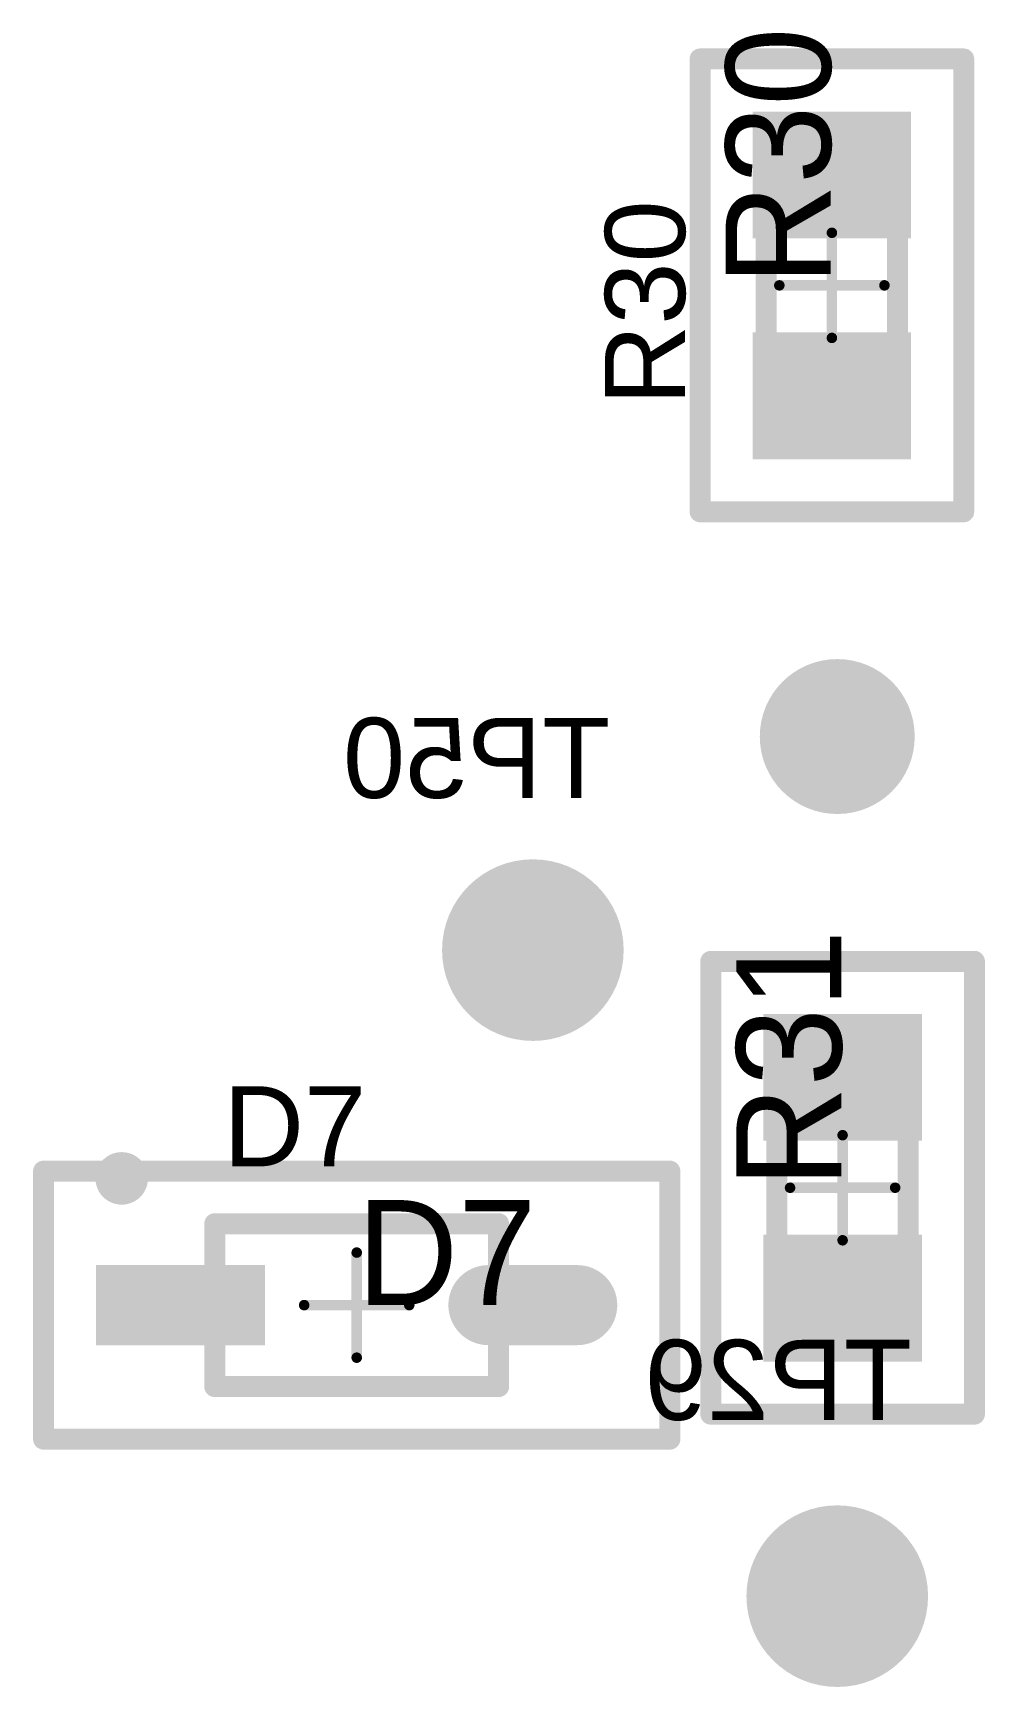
# Model space of a CAD drawing. Header units: millimetres. Extents: x 54 to 247, y 53 to 195.
# Drawn here: x 132.94 to 141.99, y 109.96 to 125.69 of the extents above; entities that cross this region are included whole.
import ezdxf

# ---------------------------------------------------------------- set-up
doc = ezdxf.new("R2010")
doc.units = ezdxf.units.MM
for name, color, linetype in [('BottomOverlay', 54, 'Continuous'), ('BottomSolder', 6, 'Continuous'), ('Mechanical10', 56, 'Continuous'), ('Mechanical12', 56, 'Continuous'), ('Mechanical15', 56, 'Continuous'), ('MultiLayer', 9, 'Continuous'), ('PadHoleLayer', 156, 'Continuous'), ('TopOverlay', 2, 'Continuous'), ('TopPaste', 8, 'Continuous'), ('TopSolder', 216, 'Continuous'), ('ViaHoleLayer', 16, 'Continuous')]:
    doc.layers.add(name, color=color, linetype=linetype)
doc.styles.add('Arial', font='arial.ttf', dxfattribs={"height": 0.2})

# ---------------------------------------------------------------- blocks, each defined once
blk = doc.blocks.new('T____P_____B_12')
at = {"layer": 'BottomSolder'}
h = blk.add_hatch(color=6, dxfattribs=at)
edge = h.paths.add_edge_path()
edge.add_arc((0, 0), 0.864, 0, 360)
h = blk.add_hatch(color=6, dxfattribs=at)
edge = h.paths.add_edge_path()
edge.add_arc((0, 0), 0.864, 0, 360)
at = {"layer": 'MultiLayer'}
h = blk.add_hatch(color=9, dxfattribs=at)
edge = h.paths.add_edge_path()
edge.add_arc((0, 0), 0.762, 0, 360)
at = {"layer": 'PadHoleLayer'}
h = blk.add_hatch(color=156, dxfattribs=at)
edge = h.paths.add_edge_path()
edge.add_arc((0, 0), 0.381, 0, 360)
at = {"layer": 'TopSolder'}
h = blk.add_hatch(color=216, dxfattribs=at)
edge = h.paths.add_edge_path()
edge.add_arc((0, 0), 0.864, 0, 360)
h = blk.add_hatch(color=216, dxfattribs=at)
edge = h.paths.add_edge_path()
edge.add_arc((0, 0), 0.864, 0, 360)
at = {"layer": 'ViaHoleLayer'}
h = blk.add_hatch(color=16, dxfattribs=at)
edge = h.paths.add_edge_path()
edge.add_arc((0, 0), 0.356, 0, 360)
blk = doc.blocks.new('V______S8_V_3910_01_001_IPC_A_34')
at = {"layer": 'TopPaste'}
blk.add_hatch(color=8, dxfattribs=at).paths.add_polyline_path([(-2.479, 0.381), (-0.872, 0.381), (-0.872, -0.381), (-2.479, -0.381)])
h = blk.add_hatch(color=8, dxfattribs=at)
edge = h.paths.add_edge_path()
edge.add_arc((1.253, 0), 0.381, 90, 270)
edge.add_line((1.253, -0.381), (2.098, -0.381))
edge.add_arc((2.098, 0), 0.381, 270, 450)
edge.add_line((2.098, 0.381), (1.253, 0.381))
at = {"layer": 'TopSolder'}
blk.add_hatch(color=216, dxfattribs=at).paths.add_polyline_path([(-2.479, 0.381), (-0.872, 0.381), (-0.872, -0.381), (-2.479, -0.381)])
h = blk.add_hatch(color=216, dxfattribs=at)
edge = h.paths.add_edge_path()
edge.add_arc((1.253, 0), 0.381, 90, 270)
edge.add_line((1.253, -0.381), (2.098, -0.381))
edge.add_arc((2.098, 0), 0.381, 270, 450)
edge.add_line((2.098, 0.381), (1.253, 0.381))
at = {"layer": 'Mechanical10', "const_width": 0.2}
for points in [[(-2.979, 1.275), (2.979, 1.275)], [(-2.979, -1.275), (-2.979, 1.275)], [(2.979, -1.275), (2.979, 1.275)], [(-2.979, -1.275), (2.979, -1.275)]]:
    blk.add_lwpolyline(points, dxfattribs=at)
at = {"layer": 'Mechanical10', "const_width": 0.1}
for points in [[(-3.029, 1.275, 1), (-2.929, 1.275, 1)], [(-3.029, 1.275, 1), (-2.929, 1.275, 1)], [(2.929, 1.275, 1), (3.029, 1.275, 1)], [(2.929, 1.275, 1), (3.029, 1.275, 1)], [(-3.029, -1.275, 1), (-2.929, -1.275, 1)], [(-3.029, -1.275, 1), (-2.929, -1.275, 1)], [(2.929, -1.275, 1), (3.029, -1.275, 1)], [(2.929, -1.275, 1), (3.029, -1.275, 1)]]:
    blk.add_lwpolyline(points, format="xyb", close=True, dxfattribs=at)
at = {"layer": 'Mechanical12', "const_width": 0.2}
for points in [[(-1.35, 0.775), (1.35, 0.775)], [(-1.35, -0.775), (-1.35, 0.775)], [(1.35, -0.775), (1.35, 0.775)], [(-1.35, -0.775), (1.35, -0.775)]]:
    blk.add_lwpolyline(points, dxfattribs=at)
at = {"layer": 'Mechanical12', "const_width": 0.1}
for points in [[(-1.4, 0.775, 1), (-1.3, 0.775, 1)], [(-1.4, 0.775, 1), (-1.3, 0.775, 1)], [(1.3, 0.775, 1), (1.4, 0.775, 1)], [(1.3, 0.775, 1), (1.4, 0.775, 1)], [(-1.4, -0.775, 1), (-1.3, -0.775, 1)], [(-1.4, -0.775, 1), (-1.3, -0.775, 1)], [(1.3, -0.775, 1), (1.4, -0.775, 1)], [(1.3, -0.775, 1), (1.4, -0.775, 1)]]:
    blk.add_lwpolyline(points, format="xyb", close=True, dxfattribs=at)
at = {"layer": 'Mechanical15'}
for points, const_width in [([(-2.979, 1.275), (2.979, 1.275)], 0.2), ([(-2.979, -1.275), (-2.979, 1.275)], 0.2), ([(2.979, -1.275), (2.979, 1.275)], 0.2), ([(0, -0.5), (0, 0.5)], 0.1), ([(-0.5, 0), (0.5, 0)], 0.1), ([(-2.979, -1.275), (2.979, -1.275)], 0.2)]:
    blk.add_lwpolyline(points, dxfattribs=dict(at, const_width=const_width))
for points, const_width in [([(-3.029, 1.275, 1), (-2.929, 1.275, 1)], 0.1), ([(-3.029, 1.275, 1), (-2.929, 1.275, 1)], 0.1), ([(2.929, 1.275, 1), (3.029, 1.275, 1)], 0.1), ([(2.929, 1.275, 1), (3.029, 1.275, 1)], 0.1), ([(-0.025, 0.5, 1), (0.025, 0.5, 1)], 0.05), ([(-0.525, 0, 1), (-0.475, 0, 1)], 0.05), ([(0.475, 0, 1), (0.525, 0, 1)], 0.05), ([(-0.025, -0.5, 1), (0.025, -0.5, 1)], 0.05), ([(-3.029, -1.275, 1), (-2.929, -1.275, 1)], 0.1), ([(-3.029, -1.275, 1), (-2.929, -1.275, 1)], 0.1), ([(2.929, -1.275, 1), (3.029, -1.275, 1)], 0.1), ([(2.929, -1.275, 1), (3.029, -1.275, 1)], 0.1)]:
    blk.add_lwpolyline(points, format="xyb", close=True, dxfattribs=dict(at, const_width=const_width))
at = {"layer": 'TopOverlay'}
for points, const_width in [([(-2.111, 1.206, 1), (-2.361, 1.206, 1)], 0.25), ([(-2.424, 1.206, 1), (-2.299, 1.206, 1)], 0.125), ([(-2.174, 1.206, 1), (-2.049, 1.206, 1)], 0.125), ([(-1.4, 0.775, 1), (-1.3, 0.775, 1)], 0.1), ([(-1.4, 0.775, 1), (-1.3, 0.775, 1)], 0.1), ([(-1.4, 0.697, 1), (-1.3, 0.697, 1)], 0.1), ([(1.3, 0.775, 1), (1.4, 0.775, 1)], 0.1), ([(1.3, 0.775, 1), (1.4, 0.775, 1)], 0.1), ([(1.3, 0.697, 1), (1.4, 0.697, 1)], 0.1), ([(-1.4, -0.697, 1), (-1.3, -0.697, 1)], 0.1), ([(1.3, -0.697, 1), (1.4, -0.697, 1)], 0.1), ([(-1.4, -0.775, 1), (-1.3, -0.775, 1)], 0.1), ([(-1.4, -0.775, 1), (-1.3, -0.775, 1)], 0.1), ([(1.3, -0.775, 1), (1.4, -0.775, 1)], 0.1), ([(1.3, -0.775, 1), (1.4, -0.775, 1)], 0.1)]:
    blk.add_lwpolyline(points, format="xyb", close=True, dxfattribs=dict(at, const_width=const_width))
at = {"layer": 'TopOverlay', "const_width": 0.2}
for points in [[(-1.35, 0.697), (-1.35, 0.775)], [(-1.35, 0.775), (1.35, 0.775)], [(1.35, 0.697), (1.35, 0.775)], [(-1.35, -0.775), (-1.35, -0.697)], [(1.35, -0.775), (1.35, -0.697)], [(-1.35, -0.775), (1.35, -0.775)]]:
    blk.add_lwpolyline(points, dxfattribs=at)
at = {"layer": 'Mechanical10'}
blk.add_text('D7', height=1, rotation=360, dxfattribs=at).set_placement((0, 0))
blk = doc.blocks.new('T____P_____B_79')
at = {"layer": 'BottomSolder'}
h = blk.add_hatch(color=6, dxfattribs=at)
edge = h.paths.add_edge_path()
edge.add_arc((0, 0), 0.864, 0, 360)
h = blk.add_hatch(color=6, dxfattribs=at)
edge = h.paths.add_edge_path()
edge.add_arc((0, 0), 0.864, 0, 360)
at = {"layer": 'MultiLayer'}
h = blk.add_hatch(color=9, dxfattribs=at)
edge = h.paths.add_edge_path()
edge.add_arc((0, 0), 0.762, 0, 360)
at = {"layer": 'PadHoleLayer'}
h = blk.add_hatch(color=156, dxfattribs=at)
edge = h.paths.add_edge_path()
edge.add_arc((0, 0), 0.381, 0, 360)
at = {"layer": 'TopSolder'}
h = blk.add_hatch(color=216, dxfattribs=at)
edge = h.paths.add_edge_path()
edge.add_arc((0, 0), 0.864, 0, 360)
h = blk.add_hatch(color=216, dxfattribs=at)
edge = h.paths.add_edge_path()
edge.add_arc((0, 0), 0.864, 0, 360)
at = {"layer": 'ViaHoleLayer'}
h = blk.add_hatch(color=16, dxfattribs=at)
edge = h.paths.add_edge_path()
edge.add_arc((0, 0), 0.356, 0, 360)
blk = doc.blocks.new('V______CRCW0805__3_IPC_A_129')
at = {"layer": 'TopPaste'}
for points in [[(-1.654, 0.754), (-0.448, 0.754), (-0.448, -0.754), (-1.654, -0.754)], [(0.448, 0.754), (1.654, 0.754), (1.654, -0.754), (0.448, -0.754)]]:
    blk.add_hatch(color=8, dxfattribs=at).paths.add_polyline_path(points)
at = {"layer": 'TopSolder'}
for points in [[(-1.654, 0.754), (-0.448, 0.754), (-0.448, -0.754), (-1.654, -0.754)], [(0.448, 0.754), (1.654, 0.754), (1.654, -0.754), (0.448, -0.754)]]:
    blk.add_hatch(color=216, dxfattribs=at).paths.add_polyline_path(points)
at = {"layer": 'Mechanical10', "const_width": 0.2}
for points in [[(-2.154, 1.254), (2.154, 1.254)], [(-2.154, 1.254), (-2.154, -1.254)], [(2.154, 1.254), (2.154, -1.254)], [(-2.154, -1.254), (2.154, -1.254)]]:
    blk.add_lwpolyline(points, dxfattribs=at)
at = {"layer": 'Mechanical10', "const_width": 0.1}
for points in [[(-2.204, 1.254, 1), (-2.104, 1.254, 1)], [(-2.204, 1.254, 1), (-2.104, 1.254, 1)], [(2.104, 1.254, 1), (2.204, 1.254, 1)], [(2.104, 1.254, 1), (2.204, 1.254, 1)], [(-2.204, -1.254, 1), (-2.104, -1.254, 1)], [(-2.204, -1.254, 1), (-2.104, -1.254, 1)], [(2.104, -1.254, 1), (2.204, -1.254, 1)], [(2.104, -1.254, 1), (2.204, -1.254, 1)]]:
    blk.add_lwpolyline(points, format="xyb", close=True, dxfattribs=at)
at = {"layer": 'Mechanical12', "const_width": 0.2}
for points in [[(-1, 0.625), (1, 0.625)], [(-1, 0.625), (-1, -0.625)], [(1, 0.625), (1, -0.625)], [(-1, -0.625), (1, -0.625)]]:
    blk.add_lwpolyline(points, dxfattribs=at)
at = {"layer": 'Mechanical12', "const_width": 0.1}
for points in [[(-1.05, 0.625, 1), (-0.95, 0.625, 1)], [(-1.05, 0.625, 1), (-0.95, 0.625, 1)], [(0.95, 0.625, 1), (1.05, 0.625, 1)], [(0.95, 0.625, 1), (1.05, 0.625, 1)], [(-1.05, -0.625, 1), (-0.95, -0.625, 1)], [(-1.05, -0.625, 1), (-0.95, -0.625, 1)], [(0.95, -0.625, 1), (1.05, -0.625, 1)], [(0.95, -0.625, 1), (1.05, -0.625, 1)]]:
    blk.add_lwpolyline(points, format="xyb", close=True, dxfattribs=at)
at = {"layer": 'Mechanical15'}
for points, const_width in [([(-2.154, 1.254), (2.154, 1.254)], 0.2), ([(-2.154, 1.254), (-2.154, -1.254)], 0.2), ([(2.154, 1.254), (2.154, -1.254)], 0.2), ([(0, 0.5), (0, -0.5)], 0.1), ([(-0.5, 0), (0.5, 0)], 0.1), ([(-2.154, -1.254), (2.154, -1.254)], 0.2)]:
    blk.add_lwpolyline(points, dxfattribs=dict(at, const_width=const_width))
for points, const_width in [([(-2.204, 1.254, 1), (-2.104, 1.254, 1)], 0.1), ([(-2.204, 1.254, 1), (-2.104, 1.254, 1)], 0.1), ([(2.104, 1.254, 1), (2.204, 1.254, 1)], 0.1), ([(2.104, 1.254, 1), (2.204, 1.254, 1)], 0.1), ([(-0.025, 0.5, 1), (0.025, 0.5, 1)], 0.05), ([(-0.525, 0, 1), (-0.475, 0, 1)], 0.05), ([(0.475, 0, 1), (0.525, 0, 1)], 0.05), ([(-0.025, -0.5, 1), (0.025, -0.5, 1)], 0.05), ([(-2.204, -1.254, 1), (-2.104, -1.254, 1)], 0.1), ([(-2.204, -1.254, 1), (-2.104, -1.254, 1)], 0.1), ([(2.104, -1.254, 1), (2.204, -1.254, 1)], 0.1), ([(2.104, -1.254, 1), (2.204, -1.254, 1)], 0.1)]:
    blk.add_lwpolyline(points, format="xyb", close=True, dxfattribs=dict(at, const_width=const_width))
at = {"layer": 'TopOverlay', "const_width": 0.2}
for points in [[(-0.073, 0.625), (0.073, 0.625)], [(-0.073, -0.625), (0.073, -0.625)]]:
    blk.add_lwpolyline(points, dxfattribs=at)
at = {"layer": 'TopOverlay', "const_width": 0.1}
for points in [[(-0.123, 0.625, 1), (-0.023, 0.625, 1)], [(0.023, 0.625, 1), (0.123, 0.625, 1)], [(-0.123, -0.625, 1), (-0.023, -0.625, 1)], [(0.023, -0.625, 1), (0.123, -0.625, 1)]]:
    blk.add_lwpolyline(points, format="xyb", close=True, dxfattribs=at)
at = {"layer": 'Mechanical10'}
blk.add_text('R31', height=1, dxfattribs=at).set_placement((0, 0.011))
blk = doc.blocks.new('V______CRCW0805__3_IPC_A_130')
at = {"layer": 'TopPaste'}
for points in [[(-1.654, 0.754), (-0.448, 0.754), (-0.448, -0.754), (-1.654, -0.754)], [(0.448, 0.754), (1.654, 0.754), (1.654, -0.754), (0.448, -0.754)]]:
    blk.add_hatch(color=8, dxfattribs=at).paths.add_polyline_path(points)
at = {"layer": 'TopSolder'}
for points in [[(-1.654, 0.754), (-0.448, 0.754), (-0.448, -0.754), (-1.654, -0.754)], [(0.448, 0.754), (1.654, 0.754), (1.654, -0.754), (0.448, -0.754)]]:
    blk.add_hatch(color=216, dxfattribs=at).paths.add_polyline_path(points)
at = {"layer": 'Mechanical10', "const_width": 0.2}
for points in [[(-2.154, 1.254), (2.154, 1.254)], [(-2.154, 1.254), (-2.154, -1.254)], [(2.154, 1.254), (2.154, -1.254)], [(-2.154, -1.254), (2.154, -1.254)]]:
    blk.add_lwpolyline(points, dxfattribs=at)
at = {"layer": 'Mechanical10', "const_width": 0.1}
for points in [[(-2.204, 1.254, 1), (-2.104, 1.254, 1)], [(-2.204, 1.254, 1), (-2.104, 1.254, 1)], [(2.104, 1.254, 1), (2.204, 1.254, 1)], [(2.104, 1.254, 1), (2.204, 1.254, 1)], [(-2.204, -1.254, 1), (-2.104, -1.254, 1)], [(-2.204, -1.254, 1), (-2.104, -1.254, 1)], [(2.104, -1.254, 1), (2.204, -1.254, 1)], [(2.104, -1.254, 1), (2.204, -1.254, 1)]]:
    blk.add_lwpolyline(points, format="xyb", close=True, dxfattribs=at)
at = {"layer": 'Mechanical12', "const_width": 0.2}
for points in [[(-1, 0.625), (1, 0.625)], [(-1, 0.625), (-1, -0.625)], [(1, 0.625), (1, -0.625)], [(-1, -0.625), (1, -0.625)]]:
    blk.add_lwpolyline(points, dxfattribs=at)
at = {"layer": 'Mechanical12', "const_width": 0.1}
for points in [[(-1.05, 0.625, 1), (-0.95, 0.625, 1)], [(-1.05, 0.625, 1), (-0.95, 0.625, 1)], [(0.95, 0.625, 1), (1.05, 0.625, 1)], [(0.95, 0.625, 1), (1.05, 0.625, 1)], [(-1.05, -0.625, 1), (-0.95, -0.625, 1)], [(-1.05, -0.625, 1), (-0.95, -0.625, 1)], [(0.95, -0.625, 1), (1.05, -0.625, 1)], [(0.95, -0.625, 1), (1.05, -0.625, 1)]]:
    blk.add_lwpolyline(points, format="xyb", close=True, dxfattribs=at)
at = {"layer": 'Mechanical15'}
for points, const_width in [([(-2.154, 1.254), (2.154, 1.254)], 0.2), ([(-2.154, 1.254), (-2.154, -1.254)], 0.2), ([(2.154, 1.254), (2.154, -1.254)], 0.2), ([(0, 0.5), (0, -0.5)], 0.1), ([(-0.5, 0), (0.5, 0)], 0.1), ([(-2.154, -1.254), (2.154, -1.254)], 0.2)]:
    blk.add_lwpolyline(points, dxfattribs=dict(at, const_width=const_width))
for points, const_width in [([(-2.204, 1.254, 1), (-2.104, 1.254, 1)], 0.1), ([(-2.204, 1.254, 1), (-2.104, 1.254, 1)], 0.1), ([(2.104, 1.254, 1), (2.204, 1.254, 1)], 0.1), ([(2.104, 1.254, 1), (2.204, 1.254, 1)], 0.1), ([(-0.025, 0.5, 1), (0.025, 0.5, 1)], 0.05), ([(-0.525, 0, 1), (-0.475, 0, 1)], 0.05), ([(0.475, 0, 1), (0.525, 0, 1)], 0.05), ([(-0.025, -0.5, 1), (0.025, -0.5, 1)], 0.05), ([(-2.204, -1.254, 1), (-2.104, -1.254, 1)], 0.1), ([(-2.204, -1.254, 1), (-2.104, -1.254, 1)], 0.1), ([(2.104, -1.254, 1), (2.204, -1.254, 1)], 0.1), ([(2.104, -1.254, 1), (2.204, -1.254, 1)], 0.1)]:
    blk.add_lwpolyline(points, format="xyb", close=True, dxfattribs=dict(at, const_width=const_width))
at = {"layer": 'TopOverlay', "const_width": 0.2}
for points in [[(-0.073, 0.625), (0.073, 0.625)], [(-0.073, -0.625), (0.073, -0.625)]]:
    blk.add_lwpolyline(points, dxfattribs=at)
at = {"layer": 'TopOverlay', "const_width": 0.1}
for points in [[(-0.123, 0.625, 1), (-0.023, 0.625, 1)], [(0.023, 0.625, 1), (0.123, 0.625, 1)], [(-0.123, -0.625, 1), (-0.023, -0.625, 1)], [(0.023, -0.625, 1), (0.123, -0.625, 1)]]:
    blk.add_lwpolyline(points, format="xyb", close=True, dxfattribs=at)
at = {"layer": 'Mechanical10'}
blk.add_text('R30', height=1, dxfattribs=at).set_placement((0, 0.011))

msp = doc.modelspace()

# ---------------------------------------------------------------- hatches: boundary and pattern name
at = {"layer": 'BottomSolder'}
h = msp.add_hatch(color=6, dxfattribs=at)
edge = h.paths.add_edge_path()
edge.add_arc((140.589, 118.999), 0.737, 0, 360)
h = msp.add_hatch(color=6, dxfattribs=at)
edge = h.paths.add_edge_path()
edge.add_arc((140.589, 110.82), 0.737, 0, 360)
at = {"layer": 'TopSolder'}
h = msp.add_hatch(color=216, dxfattribs=at)
edge = h.paths.add_edge_path()
edge.add_arc((140.589, 118.999), 0.737, 0, 360)
h = msp.add_hatch(color=216, dxfattribs=at)
edge = h.paths.add_edge_path()
edge.add_arc((140.589, 110.82), 0.737, 0, 360)
at = {"layer": 'ViaHoleLayer'}
h = msp.add_hatch(color=16, dxfattribs=at)
edge = h.paths.add_edge_path()
edge.add_arc((140.589, 118.999), 0.356, 0, 360)
h = msp.add_hatch(color=16, dxfattribs=at)
edge = h.paths.add_edge_path()
edge.add_arc((140.589, 110.82), 0.356, 0, 360)

# ---------------------------------------------------------------- block references
at = {"rotation": 90}
for name, p in [('V______CRCW0805__3_IPC_A_130', (140.538, 123.292)), ('T____P_____B_12', (137.693, 116.967)), ('V______CRCW0805__3_IPC_A_129', (140.64, 114.706)), ('T____P_____B_79', (140.589, 110.82))]:
    msp.add_blockref(name, p, dxfattribs=at)
msp.add_blockref('V______S8_V_3910_01_001_IPC_A_34', (136.017, 113.589))

# ---------------------------------------------------------------- texts
at = {"layer": 'BottomOverlay', "style": 'Arial', "text_generation_flag": 2}
for s, p in [('TP50', (138.43, 118.415)), ('TP29', (141.3, 112.497))]:
    msp.add_text(s, height=0.762, dxfattribs=at).set_placement(p)
at = {"layer": 'TopOverlay', "style": 'Arial'}
msp.add_text('R30', height=0.762, rotation=90, dxfattribs=at).set_placement((139.141, 122.149))
msp.add_text('D7', height=0.762, dxfattribs=at).set_placement((134.747, 114.91))

doc.saveas('drawing.dxf')
